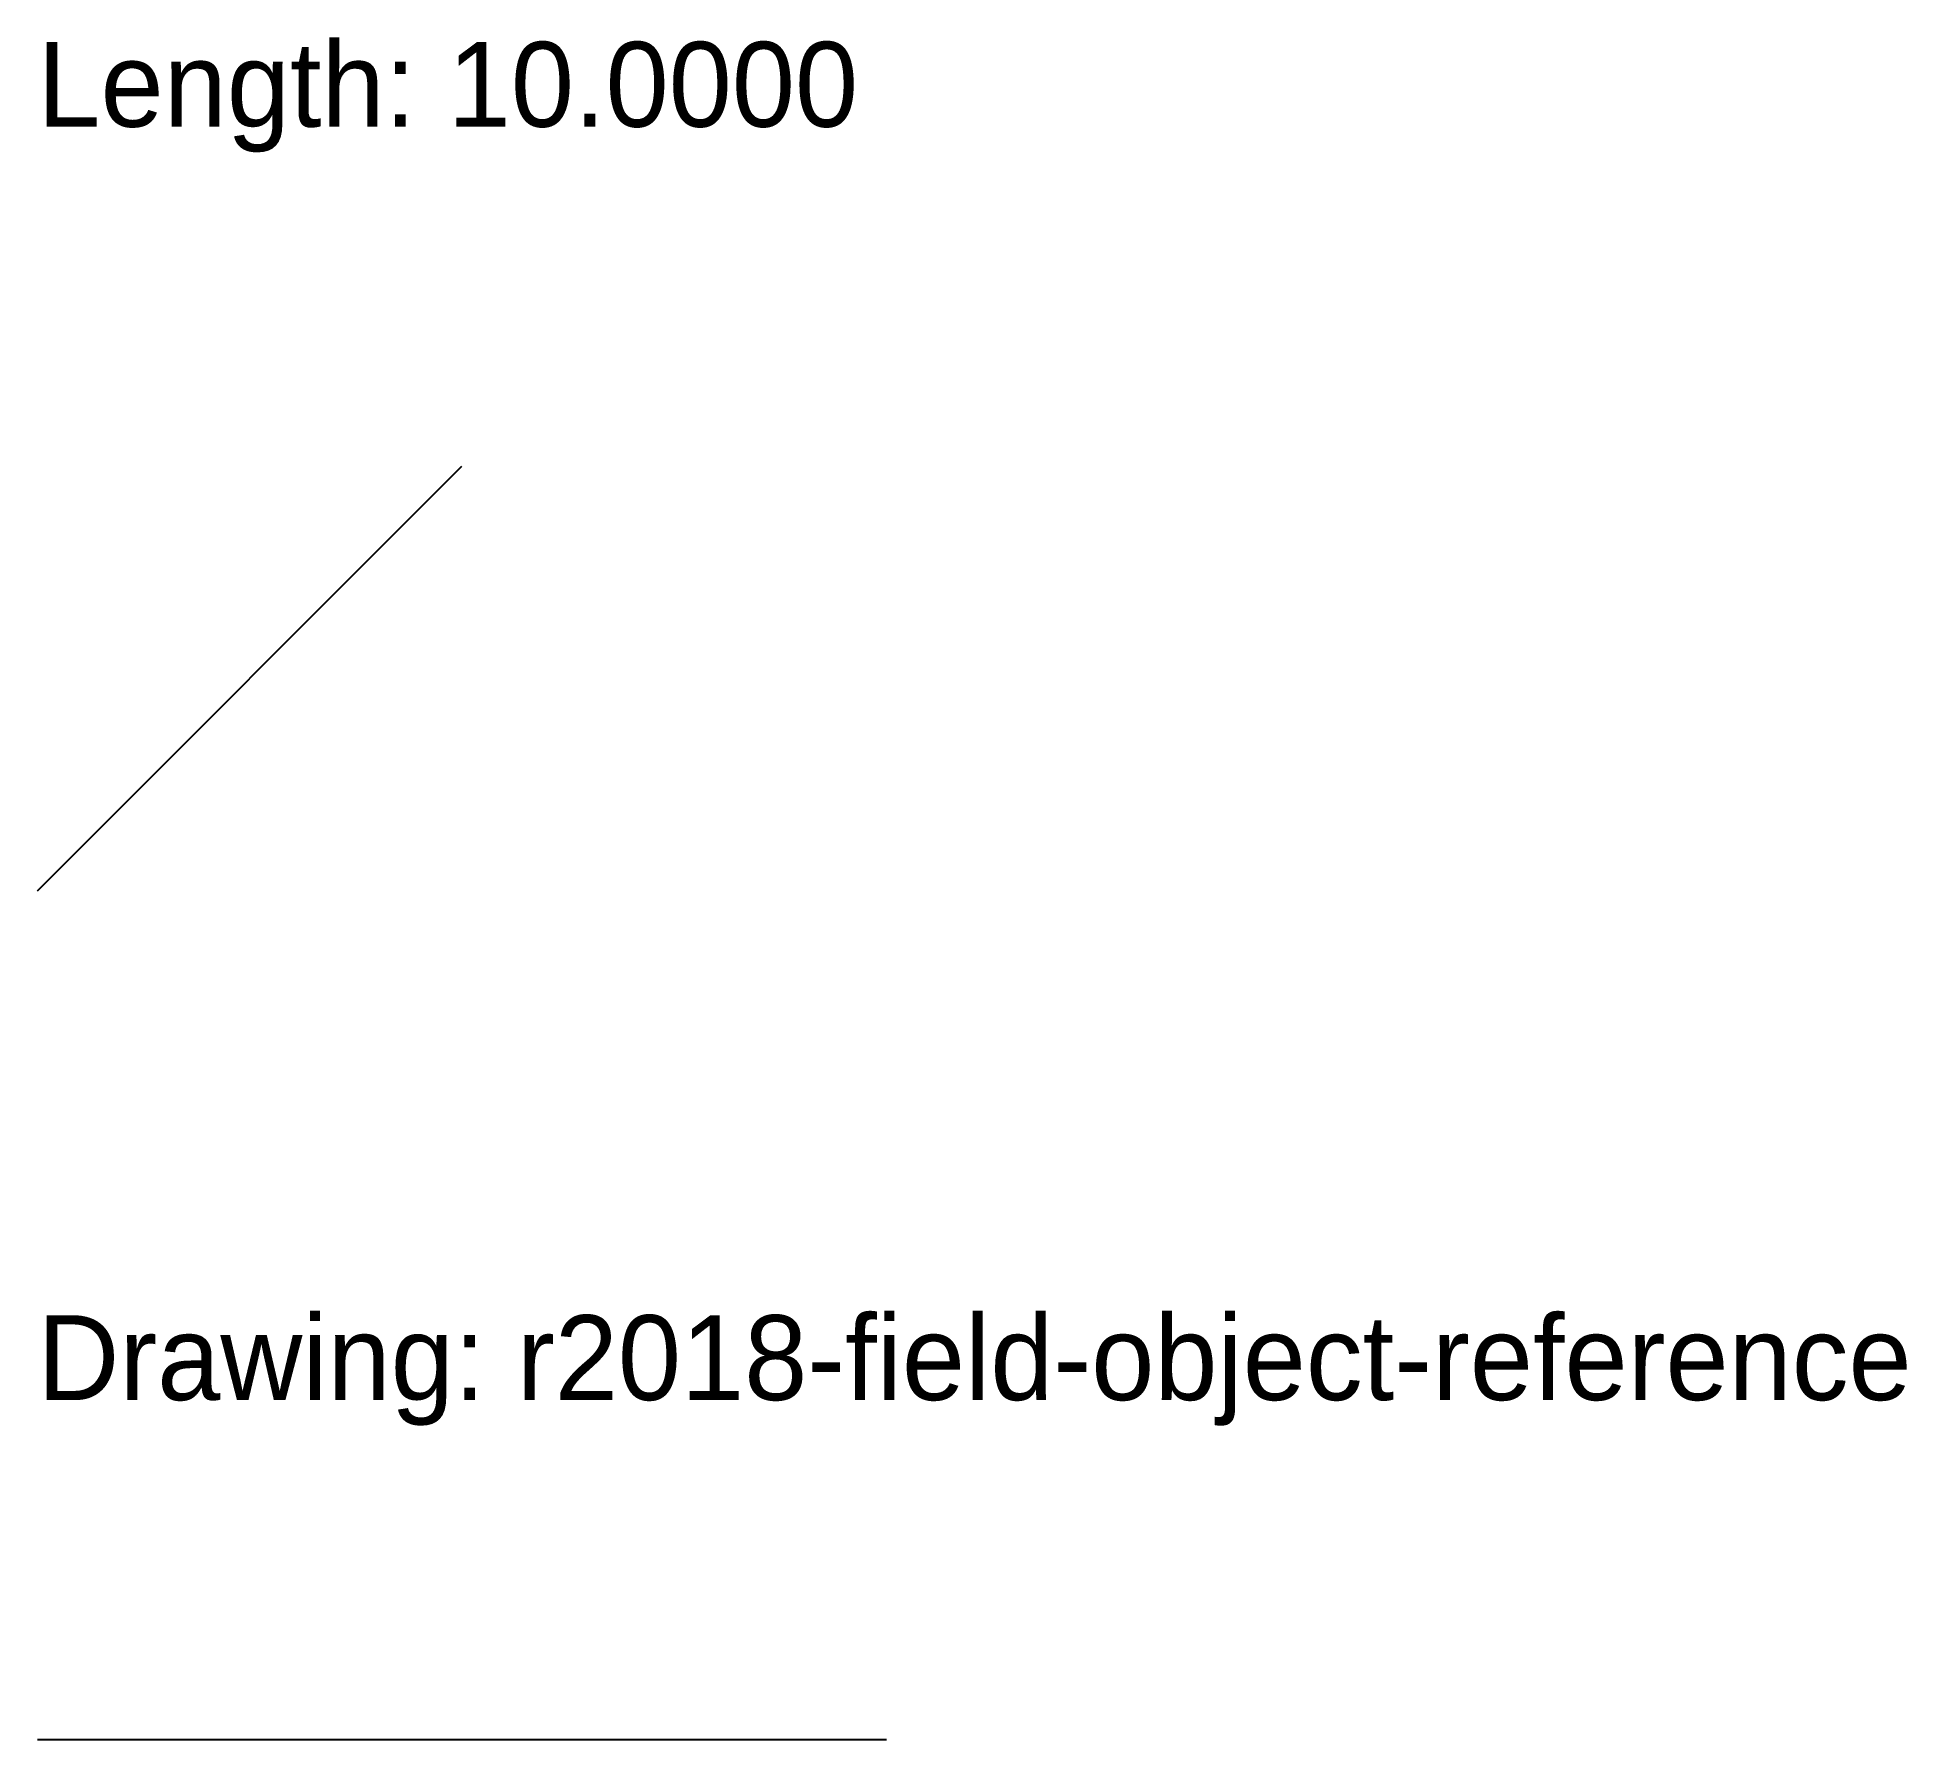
# Model space of a CAD drawing. Header units: inches. Extents: x 100 to 122, y 200 to 220.1.
import ezdxf

# ---------------------------------------------------------------- set-up
doc = ezdxf.new("R2010")
doc.units = ezdxf.units.IN
doc.header["$MEASUREMENT"] = 0
doc.layers.get('0').update_dxf_attribs({"lineweight": 25})

msp = doc.modelspace()

# ---------------------------------------------------------------- linework, layer by layer
for p, q in [((100, 210), (105, 215)), ((100, 200), (110, 200))]:
    msp.add_line(p, q)

# ---------------------------------------------------------------- texts
at = {"char_height": 1, "width": 30, "attachment_point": 1}
for s, insert in [('Length: 10.0000', (100, 220)), ('Drawing: r2018-field-object-reference', (100, 205))]:
    msp.add_mtext(s, dxfattribs=dict(at, insert=insert))

doc.saveas('drawing.dxf')
